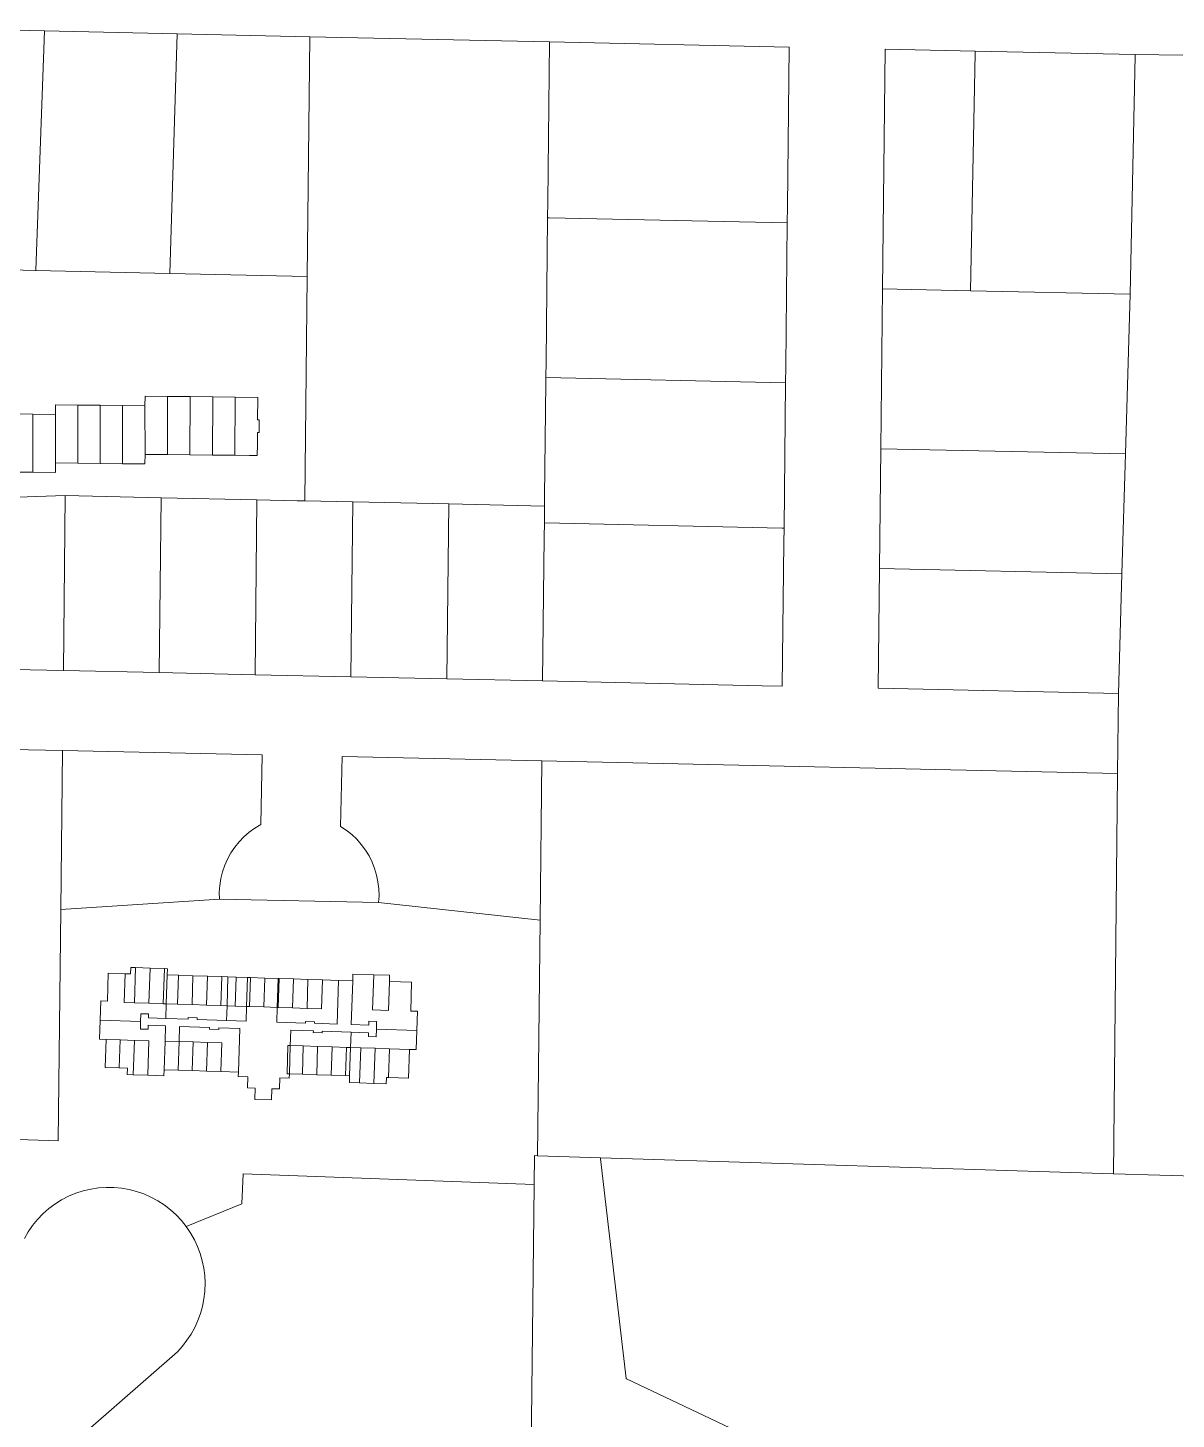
# Model space of a CAD drawing. Header units: feet. Extents: x 865220 to 2774701, y -2240498 to 961524.
# Drawn here: x 2771421 to 2772140, y 952071 to 952942 of the extents above; entities that cross this region are included whole.
import ezdxf

# ---------------------------------------------------------------- set-up
doc = ezdxf.new("R2010")
doc.units = ezdxf.units.FT
doc.header["$LTSCALE"] = 0.015
doc.header["$MEASUREMENT"] = 0
doc.layers.add('Parcels', color=7, linetype='Continuous', lineweight=0)

msp = doc.modelspace()

# ---------------------------------------------------------------- linework, layer by layer
at = {"layer": 'Parcels', "lineweight": 5, "ltscale": 100}
for p, q in [((2771431.68, 952940.1), (2771341.72, 952942.06)), ((2771426.09, 952790.43), (2771431.68, 952940.1)), ((2771514.66, 952938.3), (2771431.68, 952940.1)), ((2771431.68, 952940.1), (2771431.68, 952940.1)), ((2771510.06, 952788.6), (2771514.66, 952938.3)), ((2771597.63, 952936.49), (2771514.66, 952938.3)), ((2771514.66, 952938.3), (2771514.66, 952938.3)), ((2771597.63, 952936.49), (2771596.02, 952786.52)), ((2771596.02, 952786.52), (2771597.63, 952936.49)), ((2771747.58, 952933.23), (2771597.63, 952936.49)), ((2771597.63, 952936.49), (2771597.63, 952936.49)), ((2771746.5, 952833.24), (2771747.58, 952933.23)), ((2771897.52, 952929.95), (2771747.58, 952933.23)), ((2771747.58, 952933.23), (2771747.58, 952933.23)), ((2771896.45, 952829.97), (2771897.52, 952929.95)), ((2771897.52, 952929.95), (2771897.52, 952929.95)), ((2771957.5, 952928.64), (2771955.9, 952778.66)), ((2772013.96, 952927.49), (2771957.5, 952928.64)), ((2772010.91, 952777.48), (2772013.94, 952926.26)), ((2772013.94, 952926.26), (2772013.96, 952927.49)), ((2772113.93, 952925.47), (2772013.96, 952927.49)), ((2772013.96, 952927.49), (2772013.96, 952927.49)), ((2772113.91, 952924.48), (2772110.87, 952775.32)), ((2772113.91, 952924.48), (2772113.93, 952925.47)), ((2772113.93, 952925.47), (2772113.93, 952925.47)), ((2772143.92, 952924.86), (2772113.93, 952925.47)), ((2771746.5, 952833.24), (2771746.4, 952823.25)), ((2771746.4, 952823.25), (2771746.5, 952833.24)), ((2771896.35, 952819.97), (2771896.45, 952829.97)), ((2771745.43, 952733.26), (2771746.4, 952823.25)), ((2771746.4, 952823.25), (2771747.4, 952823.23)), ((2771896.35, 952819.97), (2771747.4, 952823.23)), ((2771895.38, 952729.98), (2771896.35, 952819.97)), ((2771896.35, 952819.97), (2771896.35, 952819.97)), ((2771426.08, 952790.21), (2771348.11, 952791.91)), ((2771426.08, 952790.21), (2771426.09, 952790.43)), ((2771510.05, 952788.39), (2771426.08, 952790.21)), ((2771426.08, 952790.21), (2771426.08, 952790.21)), ((2771510.05, 952788.39), (2771510.06, 952788.6)), ((2771510.05, 952788.39), (2771596.02, 952786.52)), ((2771596.02, 952786.52), (2771594.52, 952646.04)), ((2771955.9, 952778.66), (2771954.83, 952678.68)), ((2771955.9, 952778.66), (2772010.91, 952777.48)), ((2772010.91, 952777.48), (2772010.91, 952777.48)), ((2772010.91, 952777.48), (2772110.87, 952775.32)), ((2772107.95, 952675.38), (2772110.87, 952775.32)), ((2771745.33, 952723.26), (2771745.43, 952733.26)), ((2771745.29, 952720.04), (2771745.33, 952723.26)), ((2771745.33, 952723.26), (2771745.29, 952720.04)), ((2771895.16, 952719.99), (2771745.33, 952723.26)), ((2771895.28, 952719.98), (2771895.38, 952729.98)), ((2771745.29, 952720.04), (2771744.53, 952648.5)), ((2771894.3, 952629.03), (2771895.28, 952719.98)), ((2771895.16, 952719.99), (2771895.28, 952719.98)), ((2771895.28, 952719.98), (2771895.16, 952719.99)), ((2771895.28, 952719.98), (2771895.28, 952719.98)), ((2771438.41, 952700.14), (2771438.48, 952706.14)), ((2771452.47, 952705.99), (2771438.48, 952706.14)), ((2771438.48, 952706.14), (2771452.47, 952705.99)), ((2771452.48, 952669.59), (2771452.47, 952705.99)), ((2771452.47, 952705.99), (2771452.47, 952705.99)), ((2771466.47, 952705.84), (2771452.47, 952705.99)), ((2771452.47, 952705.99), (2771466.47, 952705.84)), ((2771466.48, 952669.44), (2771466.47, 952705.84)), ((2771466.47, 952705.84), (2771466.47, 952705.84)), ((2771480.47, 952705.69), (2771466.47, 952705.84)), ((2771466.47, 952705.84), (2771480.47, 952705.69)), ((2771480.48, 952669.29), (2771480.47, 952705.69)), ((2771480.47, 952705.69), (2771480.47, 952705.69)), ((2771494.47, 952705.54), (2771480.47, 952705.69)), ((2771480.47, 952705.69), (2771494.47, 952705.54)), ((2771494.53, 952711.54), (2771494.47, 952705.54)), ((2771494.47, 952705.54), (2771494.53, 952711.54)), ((2771494.54, 952675.14), (2771494.47, 952705.54)), ((2771494.47, 952705.54), (2771494.47, 952705.54)), ((2771494.47, 952705.54), (2771494.54, 952675.14)), ((2771494.53, 952711.54), (2771508.65, 952711.39)), ((2771508.65, 952711.39), (2771508.58, 952674.99)), ((2771508.65, 952711.39), (2771508.65, 952711.39)), ((2771522.77, 952711.24), (2771508.65, 952711.39)), ((2771508.65, 952711.39), (2771522.77, 952711.24)), ((2771522.62, 952674.84), (2771522.77, 952711.24)), ((2771522.77, 952711.24), (2771522.62, 952674.84)), ((2771522.77, 952711.24), (2771522.77, 952711.24)), ((2771522.77, 952711.24), (2771536.88, 952711.09)), ((2771536.65, 952674.69), (2771536.88, 952711.09)), ((2771536.88, 952711.09), (2771536.65, 952674.69)), ((2771536.88, 952711.09), (2771536.88, 952711.09)), ((2771551, 952710.94), (2771536.88, 952711.09)), ((2771536.88, 952711.09), (2771551, 952710.94)), ((2771550.69, 952674.54), (2771551, 952710.94)), ((2771551, 952710.94), (2771550.69, 952674.54)), ((2771551, 952710.94), (2771551, 952710.94)), ((2771565.12, 952710.78), (2771551, 952710.94)), ((2771551, 952710.94), (2771565.12, 952710.78)), ((2771564.97, 952696.79), (2771565.12, 952710.78)), ((2771565.12, 952710.78), (2771564.97, 952696.79)), ((2771565.12, 952710.78), (2771565.12, 952710.78)), ((2771410.22, 952700.44), (2771424.31, 952700.29)), ((2771424.22, 952663.9), (2771424.31, 952700.29)), ((2771424.31, 952700.29), (2771424.22, 952663.9)), ((2771424.31, 952700.29), (2771424.31, 952700.29)), ((2771438.41, 952700.14), (2771424.31, 952700.29)), ((2771424.31, 952700.29), (2771438.41, 952700.14)), ((2771438.49, 952669.74), (2771438.41, 952700.14)), ((2771438.41, 952700.14), (2771438.41, 952700.14)), ((2771565.97, 952696.78), (2771564.97, 952696.79)), ((2771565.88, 952688.78), (2771565.97, 952696.78)), ((2771565.97, 952696.78), (2771565.88, 952688.78)), ((2771564.8, 952681.35), (2771564.88, 952688.79)), ((2771564.88, 952688.79), (2771564.8, 952681.35)), ((2771564.88, 952688.79), (2771565.88, 952688.78)), ((2771564.76, 952674.38), (2771564.8, 952681.35)), ((2771564.8, 952681.35), (2771564.76, 952674.38)), ((2771494.48, 952669.14), (2771494.54, 952675.14)), ((2771508.58, 952674.99), (2771494.54, 952675.14)), ((2771508.58, 952674.99), (2771522.62, 952674.84)), ((2771536.65, 952674.69), (2771522.62, 952674.84)), ((2771536.65, 952674.69), (2771550.69, 952674.54)), ((2771550.69, 952674.54), (2771536.65, 952674.69)), ((2771550.69, 952674.54), (2771559.88, 952674.44)), ((2771564.76, 952674.38), (2771559.88, 952674.44)), ((2771954.83, 952678.68), (2771954.02, 952603.69)), ((2771954.83, 952678.68), (2772107.95, 952675.38)), ((2772105.76, 952600.42), (2772107.95, 952675.38)), ((2772107.95, 952675.38), (2772107.95, 952675.38)), ((2771424.22, 952663.9), (2771410.03, 952664.05)), ((2771438.42, 952663.74), (2771424.22, 952663.9)), ((2771438.49, 952669.74), (2771438.42, 952663.74)), ((2771452.48, 952669.59), (2771438.49, 952669.74)), ((2771452.48, 952669.59), (2771466.48, 952669.44)), ((2771466.48, 952669.44), (2771452.48, 952669.59)), ((2771466.48, 952669.44), (2771480.48, 952669.29)), ((2771480.48, 952669.29), (2771466.48, 952669.44)), ((2771480.48, 952669.29), (2771494.48, 952669.14)), ((2771494.48, 952669.14), (2771480.48, 952669.29)), ((2771444.57, 952649.3), (2771302.85, 952644.34)), ((2771444.57, 952649.3), (2771443.4, 952539.82)), ((2771504.55, 952648), (2771444.57, 952649.3)), ((2771503.38, 952538.52), (2771504.55, 952648)), ((2771504.55, 952648), (2771564.53, 952646.69)), ((2771504.55, 952648), (2771504.55, 952648)), ((2771563.36, 952537.21), (2771564.53, 952646.69)), ((2771589.73, 952646.14), (2771564.53, 952646.69)), ((2771564.53, 952646.69), (2771564.53, 952646.69)), ((2771589.73, 952646.14), (2771594.52, 952646.04)), ((2771594.52, 952646.04), (2771589.73, 952646.14)), ((2771624.51, 952645.39), (2771594.52, 952646.04)), ((2771594.52, 952646.04), (2771594.52, 952646.04)), ((2771623.34, 952535.91), (2771624.51, 952645.39)), ((2771684.49, 952644.09), (2771624.51, 952645.39)), ((2771744.47, 952642.79), (2771744.53, 952648.5)), ((2771744.53, 952648.5), (2771744.47, 952642.79)), ((2771683.31, 952534.61), (2771684.49, 952644.09)), ((2771744.47, 952642.79), (2771684.49, 952644.09)), ((2771684.49, 952644.09), (2771684.49, 952644.09)), ((2771744.36, 952633.29), (2771744.46, 952642.18)), ((2771744.46, 952642.18), (2771744.36, 952633.29)), ((2771744.46, 952642.18), (2771744.47, 952642.79)), ((2771744.47, 952642.79), (2771744.46, 952642.18)), ((2771744.47, 952642.79), (2771744.47, 952642.79)), ((2771744.26, 952623.27), (2771744.35, 952632.28)), ((2771744.35, 952632.28), (2771744.36, 952633.29)), ((2771744.36, 952633.29), (2771744.35, 952632.28)), ((2771744.35, 952632.28), (2771893.18, 952629.02)), ((2771894.3, 952628.99), (2771893.18, 952629.02)), ((2771894.2, 952619.99), (2771894.3, 952628.99)), ((2771894.3, 952628.99), (2771894.3, 952629.03)), ((2771894.3, 952628.99), (2771894.3, 952628.99)), ((2771743.29, 952533.3), (2771744.26, 952623.27)), ((2771744.26, 952623.27), (2771743.29, 952533.3)), ((2771893.24, 952530.04), (2771894.2, 952619.99)), ((2771954.02, 952603.69), (2771953.22, 952528.74)), ((2771954.02, 952603.69), (2772105.76, 952600.42)), ((2772103.57, 952525.46), (2772105.76, 952600.42)), ((2772105.76, 952600.42), (2772105.76, 952600.42)), ((2771401.56, 952540.92), (2771422.73, 952540.27)), ((2771422.73, 952540.27), (2771443.4, 952539.82)), ((2771443.4, 952539.82), (2771443.4, 952539.82)), ((2771443.4, 952539.82), (2771503.38, 952538.52)), ((2771503.38, 952538.52), (2771563.36, 952537.21)), ((2771563.36, 952537.21), (2771623.34, 952535.91)), ((2771623.34, 952535.91), (2771683.31, 952534.61)), ((2771683.31, 952534.61), (2771743.29, 952533.3)), ((2771743.29, 952533.3), (2771743.39, 952533.3)), ((2771743.39, 952533.3), (2771880.7, 952530.31)), ((2771880.7, 952530.31), (2771893.24, 952530.04)), ((2771953.22, 952528.74), (2772103.57, 952525.46)), ((2772103.57, 952525.46), (2772103.03, 952475.46)), ((2771421.65, 952490.29), (2771399.57, 952490.97)), ((2771442.86, 952489.83), (2771421.65, 952490.29)), ((2771442.86, 952489.83), (2771441.8, 952390.3)), ((2771567.82, 952487.11), (2771442.86, 952489.83)), ((2771442.86, 952489.83), (2771442.86, 952489.83)), ((2771566.87, 952443.43), (2771567.82, 952487.11)), ((2771617.8, 952486.02), (2771616.85, 952442.34)), ((2771742.76, 952483.3), (2771617.8, 952486.02)), ((2771742.76, 952483.3), (2771741.69, 952383.64)), ((2771741.69, 952383.64), (2771742.76, 952483.3)), ((2772103.03, 952475.46), (2771742.76, 952483.3)), ((2771742.76, 952483.3), (2771742.76, 952483.3)), ((2772100.35, 952224.93), (2772103.03, 952474.84)), ((2772103.03, 952475.46), (2772103.03, 952474.84)), ((2772103.03, 952475.46), (2772103.03, 952475.46)), ((2771553.41, 952432.65), (2771556.41, 952435.77)), ((2771556.41, 952435.77), (2771559.67, 952438.62)), ((2771559.67, 952438.62), (2771563.17, 952441.18)), ((2771563.17, 952441.18), (2771566.87, 952443.43)), ((2771616.85, 952442.34), (2771620.45, 952439.94)), ((2771620.45, 952439.94), (2771623.83, 952437.23)), ((2771623.83, 952437.23), (2771626.96, 952434.24)), ((2771548.27, 952425.69), (2771550.69, 952429.28)), ((2771550.69, 952429.28), (2771553.41, 952432.65)), ((2771626.96, 952434.24), (2771629.82, 952431)), ((2771629.82, 952431), (2771632.39, 952427.52)), ((2771632.39, 952427.52), (2771634.65, 952423.83)), ((2771543, 952413.86), (2771544.41, 952417.95)), ((2771544.41, 952417.95), (2771546.18, 952421.9)), ((2771546.18, 952421.9), (2771548.27, 952425.69)), ((2771634.65, 952423.83), (2771636.58, 952419.95)), ((2771636.58, 952419.95), (2771638.17, 952415.93)), ((2771541.26, 952405.38), (2771541.95, 952409.66)), ((2771541.95, 952409.66), (2771543, 952413.86)), ((2771638.17, 952415.93), (2771639.4, 952411.78)), ((2771639.4, 952411.78), (2771640.27, 952407.55)), ((2771540.95, 952401.06), (2771541.26, 952405.38)), ((2771541.01, 952396.74), (2771540.95, 952401.06)), ((2771640.27, 952407.55), (2771640.78, 952403.25)), ((2771640.78, 952403.25), (2771640.91, 952398.92)), ((2771441.8, 952390.3), (2771541.01, 952396.74)), ((2771541.01, 952396.74), (2771441.8, 952390.3)), ((2771541.01, 952396.74), (2771541.01, 952396.74)), ((2771640.61, 952394.61), (2771541.01, 952396.74)), ((2771640.66, 952394.6), (2771640.61, 952394.61)), ((2771640.91, 952398.92), (2771640.66, 952394.6)), ((2771741.66, 952383.64), (2771640.66, 952394.6)), ((2771440.25, 952245.58), (2771441.8, 952390.3)), ((2771441.8, 952390.3), (2771440.25, 952245.58)), ((2771741.69, 952383.64), (2771740.11, 952236.2)), ((2771740.11, 952236.2), (2771741.69, 952383.64)), ((2771741.69, 952383.64), (2771741.66, 952383.64)), ((2771741.69, 952383.64), (2771741.69, 952383.64)), ((2771471.53, 952350.46), (2771470.97, 952332.97)), ((2771470.97, 952332.97), (2771471.53, 952350.46)), ((2771482.03, 952350.12), (2771471.53, 952350.46)), ((2771471.53, 952350.46), (2771482.03, 952350.12)), ((2771482.03, 952350.12), (2771481.45, 952332.14)), ((2771482.03, 952350.12), (2771485.43, 952350.01)), ((2771485.56, 952354.01), (2771485.43, 952350.01)), ((2771485.43, 952350.01), (2771485.56, 952354.01)), ((2771488.65, 952353.91), (2771485.56, 952354.01)), ((2771485.56, 952354.01), (2771485.56, 952354.01)), ((2771488.65, 952353.91), (2771487.94, 952331.93)), ((2771487.94, 952331.93), (2771488.65, 952353.91)), ((2771497.65, 952353.62), (2771488.65, 952353.91)), ((2771488.65, 952353.91), (2771488.65, 952353.91)), ((2771497.65, 952353.62), (2771496.94, 952331.63)), ((2771496.94, 952331.63), (2771497.65, 952353.62)), ((2771506.64, 952353.33), (2771497.65, 952353.62)), ((2771497.65, 952353.62), (2771497.65, 952353.62)), ((2771506.64, 952353.33), (2771497.65, 952353.62)), ((2771497.65, 952353.62), (2771506.64, 952353.33)), ((2771506.64, 952353.33), (2771505.93, 952331.34)), ((2771505.93, 952331.34), (2771506.64, 952353.33)), ((2771506.64, 952353.33), (2771506.64, 952353.33)), ((2771508.54, 952353.27), (2771506.64, 952353.33)), ((2771508.41, 952349.37), (2771507.83, 952331.28)), ((2771508.41, 952349.37), (2771508.54, 952353.27)), ((2771515.51, 952349.14), (2771508.41, 952349.37)), ((2771508.54, 952353.27), (2771508.54, 952353.27)), ((2771515.51, 952349.14), (2771514.92, 952331.05)), ((2771514.92, 952331.05), (2771515.51, 952349.14)), ((2771515.51, 952349.14), (2771515.51, 952349.14)), ((2771515.51, 952349.14), (2771524.5, 952348.85)), ((2771524.5, 952348.85), (2771523.92, 952330.76)), ((2771524.5, 952348.85), (2771524.5, 952348.85)), ((2771533.5, 952348.56), (2771524.5, 952348.85)), ((2771532.91, 952330.47), (2771533.5, 952348.56)), ((2771533.5, 952348.56), (2771533.5, 952348.56)), ((2771542.49, 952348.27), (2771533.5, 952348.56)), ((2771542.49, 952348.27), (2771541.91, 952330.18)), ((2771542.49, 952348.27), (2771542.49, 952348.27)), ((2771546.39, 952348.14), (2771542.49, 952348.27)), ((2771545.8, 952330.05), (2771546.39, 952348.14)), ((2771551.49, 952347.98), (2771546.39, 952348.14)), ((2771624.58, 952349.91), (2771624.44, 952345.61)), ((2771624.58, 952349.91), (2771637.57, 952349.49)), ((2771624.58, 952349.91), (2771624.58, 952349.91)), ((2771637.57, 952349.49), (2771636.86, 952327.51)), ((2771637.57, 952349.49), (2771647.57, 952349.17)), ((2771647.44, 952345.17), (2771647.57, 952349.17)), ((2771551.49, 952347.98), (2771550.9, 952329.89)), ((2771550.9, 952329.89), (2771551.49, 952347.98)), ((2771551.49, 952347.98), (2771551.49, 952347.98)), ((2771558.68, 952347.74), (2771551.49, 952347.98)), ((2771558.68, 952347.74), (2771558.1, 952329.65)), ((2771560.48, 952347.68), (2771558.68, 952347.74)), ((2771560.48, 952347.68), (2771559.9, 952329.6)), ((2771559.9, 952329.6), (2771560.48, 952347.68)), ((2771569.48, 952347.39), (2771560.48, 952347.68)), ((2771560.48, 952347.68), (2771560.48, 952347.68)), ((2771569.48, 952347.39), (2771560.48, 952347.68)), ((2771569.48, 952347.39), (2771568.89, 952329.3)), ((2771568.89, 952329.3), (2771569.48, 952347.39)), ((2771577.77, 952347.12), (2771569.48, 952347.39)), ((2771569.48, 952347.39), (2771569.48, 952347.39)), ((2771577.77, 952347.12), (2771577.18, 952329.04)), ((2771578.47, 952347.1), (2771577.77, 952347.12)), ((2771577.77, 952347.12), (2771577.77, 952347.12)), ((2771578.47, 952347.1), (2771577.88, 952329.01)), ((2771577.88, 952329.01), (2771578.47, 952347.1)), ((2771587.46, 952346.81), (2771578.47, 952347.1)), ((2771578.47, 952347.1), (2771587.46, 952346.81)), ((2771578.47, 952347.1), (2771578.47, 952347.1)), ((2771587.46, 952346.81), (2771586.88, 952328.72)), ((2771586.88, 952328.72), (2771587.46, 952346.81)), ((2771587.46, 952346.81), (2771587.46, 952346.81)), ((2771596.46, 952346.52), (2771587.46, 952346.81)), ((2771596.46, 952346.52), (2771595.87, 952328.43)), ((2771595.87, 952328.43), (2771596.46, 952346.52)), ((2771596.46, 952346.52), (2771596.46, 952346.52)), ((2771605.45, 952346.23), (2771596.46, 952346.52)), ((2771596.46, 952346.52), (2771605.45, 952346.23)), ((2771604.87, 952328.14), (2771605.45, 952346.23)), ((2771605.45, 952346.23), (2771605.45, 952346.23)), ((2771615.55, 952345.9), (2771605.45, 952346.23)), ((2771605.45, 952346.23), (2771615.55, 952345.9)), ((2771614.66, 952318.62), (2771615.55, 952345.9)), ((2771615.55, 952345.9), (2771615.55, 952345.9)), ((2771624.44, 952345.61), (2771615.55, 952345.9)), ((2771623.56, 952318.33), (2771624.44, 952345.61)), ((2771646.85, 952327.18), (2771647.44, 952345.17)), ((2771647.44, 952345.17), (2771647.44, 952345.17)), ((2771661.33, 952344.72), (2771647.44, 952345.17)), ((2771660.74, 952326.73), (2771661.33, 952344.72)), ((2771466.48, 952321.11), (2771466.87, 952333.11)), ((2771470.97, 952332.97), (2771466.87, 952333.11)), ((2771466.87, 952333.11), (2771470.97, 952332.97)), ((2771481.45, 952332.14), (2771487.94, 952331.93)), ((2771487.94, 952331.93), (2771496.94, 952331.63)), ((2771496.94, 952331.63), (2771505.93, 952331.34)), ((2771505.93, 952331.34), (2771507.83, 952331.28)), ((2771507.83, 952331.28), (2771507.53, 952322.09)), ((2771507.83, 952331.28), (2771514.92, 952331.05)), ((2771514.92, 952331.05), (2771523.92, 952330.76)), ((2771523.92, 952330.76), (2771532.91, 952330.47)), ((2771491.77, 952320.3), (2771491.92, 952325.09)), ((2771491.92, 952325.09), (2771491.77, 952320.3)), ((2771491.92, 952325.09), (2771496.72, 952324.94)), ((2771496.72, 952324.94), (2771491.92, 952325.09)), ((2771496.64, 952322.44), (2771496.72, 952324.94)), ((2771496.64, 952322.44), (2771507.53, 952322.09)), ((2771507.53, 952322.09), (2771496.64, 952322.44)), ((2771521.42, 952321.64), (2771507.53, 952322.09)), ((2771521.42, 952321.64), (2771521.45, 952322.64)), ((2771521.45, 952322.64), (2771527.15, 952322.45)), ((2771527.12, 952321.45), (2771527.15, 952322.45)), ((2771532.91, 952330.47), (2771541.91, 952330.18)), ((2771541.91, 952330.18), (2771545.8, 952330.05)), ((2771545.51, 952320.86), (2771545.8, 952330.05)), ((2771545.8, 952330.05), (2771550.9, 952329.89)), ((2771545.8, 952330.05), (2771545.8, 952330.05)), ((2771550.9, 952329.89), (2771558.1, 952329.65)), ((2771557.8, 952320.46), (2771558.1, 952329.65)), ((2771558.1, 952329.65), (2771559.9, 952329.6)), ((2771558.1, 952329.65), (2771558.1, 952329.65)), ((2771559.9, 952329.6), (2771568.89, 952329.3)), ((2771568.89, 952329.3), (2771577.18, 952329.04)), ((2771577.18, 952329.04), (2771576.89, 952319.84)), ((2771576.89, 952319.84), (2771577.18, 952329.04)), ((2771577.18, 952329.04), (2771577.88, 952329.01)), ((2771577.88, 952329.01), (2771586.88, 952328.72)), ((2771586.88, 952328.72), (2771595.87, 952328.43)), ((2771595.87, 952328.43), (2771604.87, 952328.14)), ((2771636.86, 952327.51), (2771646.85, 952327.18)), ((2771664.94, 952326.6), (2771660.74, 952326.73)), ((2771664.55, 952314.6), (2771664.94, 952326.6)), ((2771664.94, 952326.6), (2771664.94, 952326.6)), ((2771466.48, 952321.11), (2771466.09, 952309.12)), ((2771466.09, 952309.12), (2771466.48, 952321.11)), ((2771466.48, 952321.11), (2771491.77, 952320.3)), ((2771491.61, 952315.5), (2771491.77, 952320.3)), ((2771491.77, 952320.3), (2771491.61, 952315.5)), ((2771496.41, 952315.34), (2771491.61, 952315.5)), ((2771491.61, 952315.5), (2771491.61, 952315.5)), ((2771491.61, 952315.5), (2771496.41, 952315.34)), ((2771496.49, 952317.84), (2771496.41, 952315.34)), ((2771496.41, 952315.34), (2771496.49, 952317.84)), ((2771507.38, 952317.49), (2771496.49, 952317.84)), ((2771507.38, 952317.49), (2771507.07, 952308)), ((2771516.07, 952317.01), (2771515.77, 952307.71)), ((2771515.77, 952307.71), (2771516.07, 952317.01)), ((2771534.86, 952316.4), (2771516.07, 952317.01)), ((2771527.12, 952321.45), (2771545.51, 952320.86)), ((2771534.86, 952316.4), (2771534.83, 952315.4)), ((2771534.83, 952315.4), (2771534.83, 952315.4)), ((2771534.83, 952315.4), (2771540.62, 952315.21)), ((2771540.62, 952315.21), (2771540.65, 952316.21)), ((2771553.85, 952315.79), (2771540.65, 952316.21)), ((2771540.65, 952316.21), (2771553.85, 952315.79)), ((2771545.51, 952320.86), (2771557.8, 952320.46)), ((2771552.96, 952288.5), (2771553.85, 952315.79)), ((2771553.85, 952315.79), (2771552.96, 952288.5)), ((2771576.89, 952319.84), (2771594.98, 952319.26)), ((2771594.98, 952319.26), (2771576.89, 952319.84)), ((2771585.73, 952314.75), (2771585.42, 952305.16)), ((2771585.42, 952305.16), (2771585.73, 952314.75)), ((2771599.82, 952314.3), (2771585.73, 952314.75)), ((2771595.01, 952320.26), (2771594.98, 952319.26)), ((2771595.01, 952320.26), (2771600.6, 952320.07)), ((2771600.6, 952320.07), (2771595.01, 952320.26)), ((2771599.78, 952313.3), (2771599.82, 952314.3)), ((2771599.78, 952313.3), (2771599.78, 952313.3)), ((2771605.38, 952313.12), (2771599.78, 952313.3)), ((2771599.78, 952313.3), (2771605.38, 952313.12)), ((2771600.6, 952320.07), (2771600.57, 952319.08)), ((2771600.57, 952319.08), (2771600.6, 952320.07)), ((2771600.57, 952319.08), (2771614.66, 952318.62)), ((2771614.66, 952318.62), (2771600.57, 952319.08)), ((2771605.41, 952314.12), (2771605.38, 952313.12)), ((2771623.4, 952313.53), (2771605.41, 952314.12)), ((2771605.41, 952314.12), (2771623.4, 952313.53)), ((2771623.09, 952303.94), (2771623.4, 952313.53)), ((2771623.4, 952313.53), (2771623.09, 952303.94)), ((2771634.4, 952313.18), (2771623.4, 952313.53)), ((2771623.56, 952318.33), (2771634.55, 952317.98)), ((2771634.63, 952320.37), (2771634.55, 952317.98)), ((2771634.63, 952320.37), (2771639.43, 952320.22)), ((2771639.11, 952310.63), (2771639.27, 952315.42)), ((2771639.43, 952320.22), (2771639.27, 952315.42)), ((2771664.55, 952314.6), (2771639.27, 952315.42)), ((2771664.17, 952302.61), (2771664.55, 952314.6)), ((2771664.55, 952314.6), (2771664.55, 952314.6)), ((2771466.09, 952309.12), (2771470.19, 952308.99)), ((2771470.19, 952308.99), (2771469.63, 952291.5)), ((2771470.19, 952308.99), (2771469.63, 952291.5)), ((2771478.89, 952308.71), (2771470.19, 952308.99)), ((2771478.89, 952308.71), (2771478.32, 952291.22)), ((2771478.32, 952291.22), (2771478.89, 952308.71)), ((2771479.19, 952308.7), (2771478.89, 952308.71)), ((2771478.89, 952308.71), (2771478.89, 952308.71)), ((2771487.88, 952308.42), (2771479.19, 952308.7)), ((2771487.88, 952308.42), (2771487.19, 952286.93)), ((2771487.19, 952286.93), (2771487.88, 952308.42)), ((2771488.18, 952308.41), (2771487.88, 952308.42)), ((2771487.88, 952308.42), (2771487.88, 952308.42)), ((2771496.88, 952308.13), (2771488.18, 952308.41)), ((2771496.18, 952286.64), (2771496.88, 952308.13)), ((2771507.07, 952308), (2771506.49, 952290.01)), ((2771506.49, 952290.01), (2771507.07, 952308)), ((2771515.77, 952307.71), (2771507.07, 952308)), ((2771515.19, 952289.73), (2771515.77, 952307.71)), ((2771524.56, 952307.43), (2771515.77, 952307.71)), ((2771523.98, 952289.44), (2771524.56, 952307.43)), ((2771533.56, 952307.14), (2771524.56, 952307.43)), ((2771524.56, 952307.43), (2771524.56, 952307.43)), ((2771533.56, 952307.14), (2771532.98, 952289.15)), ((2771542.55, 952306.85), (2771533.56, 952307.14)), ((2771533.56, 952307.14), (2771533.56, 952307.14)), ((2771541.97, 952288.86), (2771542.55, 952306.85)), ((2771583.92, 952305.21), (2771583.34, 952287.52)), ((2771585.42, 952305.16), (2771583.92, 952305.21)), ((2771585.42, 952305.16), (2771584.84, 952287.47)), ((2771584.84, 952287.47), (2771585.42, 952305.16)), ((2771593.51, 952304.9), (2771585.42, 952305.16)), ((2771593.51, 952304.9), (2771592.94, 952287.21)), ((2771602.5, 952304.61), (2771593.51, 952304.9)), ((2771593.51, 952304.9), (2771593.51, 952304.9)), ((2771601.93, 952286.92), (2771602.5, 952304.61)), ((2771611.5, 952304.32), (2771602.5, 952304.61)), ((2771602.5, 952304.61), (2771602.5, 952304.61)), ((2771634.32, 952310.78), (2771634.4, 952313.18)), ((2771639.11, 952310.63), (2771634.32, 952310.78)), ((2771611.5, 952304.32), (2771610.93, 952286.63)), ((2771620.49, 952304.03), (2771611.5, 952304.32)), ((2771611.5, 952304.32), (2771611.5, 952304.32)), ((2771619.92, 952286.34), (2771620.49, 952304.03)), ((2771623.09, 952303.94), (2771620.49, 952304.03)), ((2771620.49, 952304.03), (2771620.49, 952304.03)), ((2771623.09, 952303.94), (2771622.52, 952286.25)), ((2771622.52, 952286.25), (2771623.09, 952303.94)), ((2771629.49, 952303.73), (2771623.09, 952303.94)), ((2771629.49, 952303.73), (2771628.78, 952281.75)), ((2771638.48, 952303.44), (2771629.49, 952303.73)), ((2771629.49, 952303.73), (2771629.49, 952303.73)), ((2771638.48, 952303.44), (2771637.77, 952281.46)), ((2771647.48, 952303.15), (2771638.48, 952303.44)), ((2771638.48, 952303.44), (2771638.48, 952303.44)), ((2771647.48, 952303.15), (2771646.89, 952285.16)), ((2771646.89, 952285.16), (2771647.48, 952303.15)), ((2771659.97, 952302.75), (2771647.48, 952303.15)), ((2771647.48, 952303.15), (2771647.48, 952303.15)), ((2771659.39, 952284.76), (2771659.97, 952302.75)), ((2771659.97, 952302.75), (2771659.97, 952302.75)), ((2771659.97, 952302.75), (2771664.17, 952302.61)), ((2771469.63, 952291.5), (2771478.32, 952291.22)), ((2771478.32, 952291.22), (2771483.52, 952291.05)), ((2771483.39, 952287.05), (2771483.52, 952291.05)), ((2771506.37, 952286.31), (2771506.49, 952290.01)), ((2771506.49, 952290.01), (2771515.19, 952289.73)), ((2771515.19, 952289.73), (2771523.98, 952289.44)), ((2771523.98, 952289.44), (2771515.19, 952289.73)), ((2771523.98, 952289.44), (2771532.98, 952289.15)), ((2771523.98, 952289.44), (2771532.98, 952289.15)), ((2771532.98, 952289.15), (2771523.98, 952289.44)), ((2771532.98, 952289.15), (2771532.98, 952289.15)), ((2771532.98, 952289.15), (2771541.97, 952288.86)), ((2771541.97, 952288.86), (2771532.98, 952289.15)), ((2771552.96, 952288.5), (2771541.97, 952288.86)), ((2771552.96, 952288.5), (2771552.88, 952285.81)), ((2771552.96, 952288.5), (2771552.96, 952288.5)), ((2771583.34, 952287.52), (2771584.84, 952287.47)), ((2771584.76, 952284.77), (2771584.84, 952287.47)), ((2771584.84, 952287.47), (2771592.94, 952287.21)), ((2771592.94, 952287.21), (2771584.84, 952287.47)), ((2771592.94, 952287.21), (2771601.93, 952286.92)), ((2771592.94, 952287.21), (2771601.93, 952286.92)), ((2771601.93, 952286.92), (2771592.94, 952287.21)), ((2771483.39, 952287.05), (2771487.19, 952286.93)), ((2771487.19, 952286.93), (2771483.39, 952287.05)), ((2771487.19, 952286.93), (2771496.18, 952286.64)), ((2771487.19, 952286.93), (2771487.19, 952286.93)), ((2771487.19, 952286.93), (2771496.18, 952286.64)), ((2771496.18, 952286.64), (2771506.37, 952286.31)), ((2771552.88, 952285.81), (2771558.77, 952285.61)), ((2771558.77, 952285.61), (2771558.55, 952278.62)), ((2771558.55, 952278.62), (2771563.34, 952278.46)), ((2771563.34, 952278.46), (2771563.12, 952271.47)), ((2771578.63, 952277.97), (2771578.86, 952284.96)), ((2771578.86, 952284.96), (2771584.76, 952284.77)), ((2771601.93, 952286.92), (2771610.93, 952286.63)), ((2771610.93, 952286.63), (2771601.93, 952286.92)), ((2771610.93, 952286.63), (2771619.92, 952286.34)), ((2771619.92, 952286.34), (2771622.52, 952286.25)), ((2771622.52, 952286.25), (2771619.92, 952286.34)), ((2771622.52, 952286.25), (2771622.38, 952281.95)), ((2771622.52, 952286.25), (2771622.38, 952281.95)), ((2771622.38, 952281.95), (2771628.78, 952281.75)), ((2771628.78, 952281.75), (2771637.77, 952281.46)), ((2771628.78, 952281.75), (2771637.77, 952281.46)), ((2771637.77, 952281.46), (2771645.37, 952281.21)), ((2771645.37, 952281.21), (2771645.49, 952285.21)), ((2771645.49, 952285.21), (2771646.89, 952285.16)), ((2771659.39, 952284.76), (2771646.89, 952285.16)), ((2771563.12, 952271.47), (2771573.61, 952271.13)), ((2771573.61, 952271.13), (2771573.84, 952278.12)), ((2771573.84, 952278.12), (2771578.63, 952277.97)), ((2771245.36, 952251.68), (2771440.25, 952245.58)), ((2771738.02, 952218.26), (2771738.25, 952236.26)), ((2771738.25, 952236.26), (2771740.11, 952236.2)), ((2771740.11, 952236.2), (2771740.27, 952236.2)), ((2771740.27, 952236.2), (2771779.48, 952234.97)), ((2771779.48, 952234.97), (2771740.27, 952236.2)), ((2772100.35, 952224.93), (2771779.48, 952234.97)), ((2771779.55, 952234.36), (2771779.48, 952234.97)), ((2771779.55, 952234.36), (2771795.49, 952096.71)), ((2771555.12, 952206.01), (2771555.82, 952224.95)), ((2771555.82, 952224.95), (2771738.02, 952218.26)), ((2771735.03, 951964.05), (2771738.01, 952217.62)), ((2771738.02, 952218.26), (2771738.01, 952217.62)), ((2771738.02, 952218.26), (2771738.02, 952218.26)), ((2772100.43, 952224.93), (2772100.35, 952224.93)), ((2772100.35, 952224.93), (2772100.35, 952224.93)), ((2772100.43, 952224.93), (2772353.11, 952217.03)), ((2771442.29, 952208.57), (2771446.61, 952210.8)), ((2771446.61, 952210.8), (2771446.73, 952210.86)), ((2771446.73, 952210.86), (2771451.2, 952212.71)), ((2771451.2, 952212.71), (2771455.81, 952214.2)), ((2771455.81, 952214.2), (2771460.52, 952215.31)), ((2771460.52, 952215.31), (2771465.3, 952216.03)), ((2771465.3, 952216.03), (2771470.13, 952216.37)), ((2771470.13, 952216.37), (2771474.97, 952216.32)), ((2771474.97, 952216.32), (2771479.79, 952215.88)), ((2771479.79, 952215.88), (2771484.55, 952215.05)), ((2771484.55, 952215.05), (2771489.24, 952213.84)), ((2771489.24, 952213.84), (2771493.81, 952212.26)), ((2771493.81, 952212.26), (2771498.24, 952210.32)), ((2771498.24, 952210.32), (2771502.5, 952208.02)), ((2771430.63, 952199.87), (2771434.27, 952203.09)), ((2771434.27, 952203.09), (2771438.17, 952205.99)), ((2771438.17, 952205.99), (2771442.29, 952208.57)), ((2771502.5, 952208.02), (2771506.56, 952205.39)), ((2771506.56, 952205.39), (2771510.4, 952202.43)), ((2771510.4, 952202.43), (2771513.98, 952199.18)), ((2771520.31, 952191.87), (2771555.12, 952206.01)), ((2771421.44, 952188.6), (2771424.19, 952192.6)), ((2771424.19, 952192.6), (2771427.26, 952196.37)), ((2771427.26, 952196.37), (2771430.63, 952199.87)), ((2771513.98, 952199.18), (2771517.29, 952195.65)), ((2771517.29, 952195.65), (2771520.31, 952191.87)), ((2771520.31, 952191.87), (2771520.73, 952191.29)), ((2771419.03, 952184.38), (2771421.44, 952188.6)), ((2771520.73, 952191.29), (2771523.25, 952187.47)), ((2771523.25, 952187.47), (2771525.47, 952183.47)), ((2771525.47, 952183.47), (2771527.39, 952179.32)), ((2771527.39, 952179.32), (2771528.98, 952175.03)), ((2771528.98, 952175.03), (2771530.29, 952170.49)), ((2771530.29, 952170.49), (2771531.24, 952165.87)), ((2771531.24, 952165.87), (2771531.83, 952161.18)), ((2771531.83, 952161.18), (2771532.05, 952156.46)), ((2771531.87, 952151.21), (2771531.32, 952146.55)), ((2771531.9, 952151.61), (2771531.87, 952151.21)), ((2771532.05, 952156.46), (2771531.9, 952151.61)), ((2771530.42, 952141.94), (2771529.16, 952137.41)), ((2771531.32, 952146.55), (2771530.42, 952141.94)), ((2771527.55, 952133), (2771525.61, 952128.72)), ((2771529.16, 952137.41), (2771527.55, 952133)), ((2771523.35, 952124.61), (2771520.77, 952120.68)), ((2771525.61, 952128.72), (2771523.35, 952124.61)), ((2771514.75, 952113.49), (2771458.81, 952064.45)), ((2771517.9, 952116.97), (2771514.75, 952113.49)), ((2771520.77, 952120.68), (2771517.9, 952116.97)), ((2771795.49, 952096.71), (2771795.68, 952096.62)), ((2771795.68, 952096.62), (2771961.24, 952018.21)), ((2771795.68, 952096.62), (2771795.68, 952096.62))]:
    msp.add_line(p, q, dxfattribs=at)

doc.saveas('drawing.dxf')
